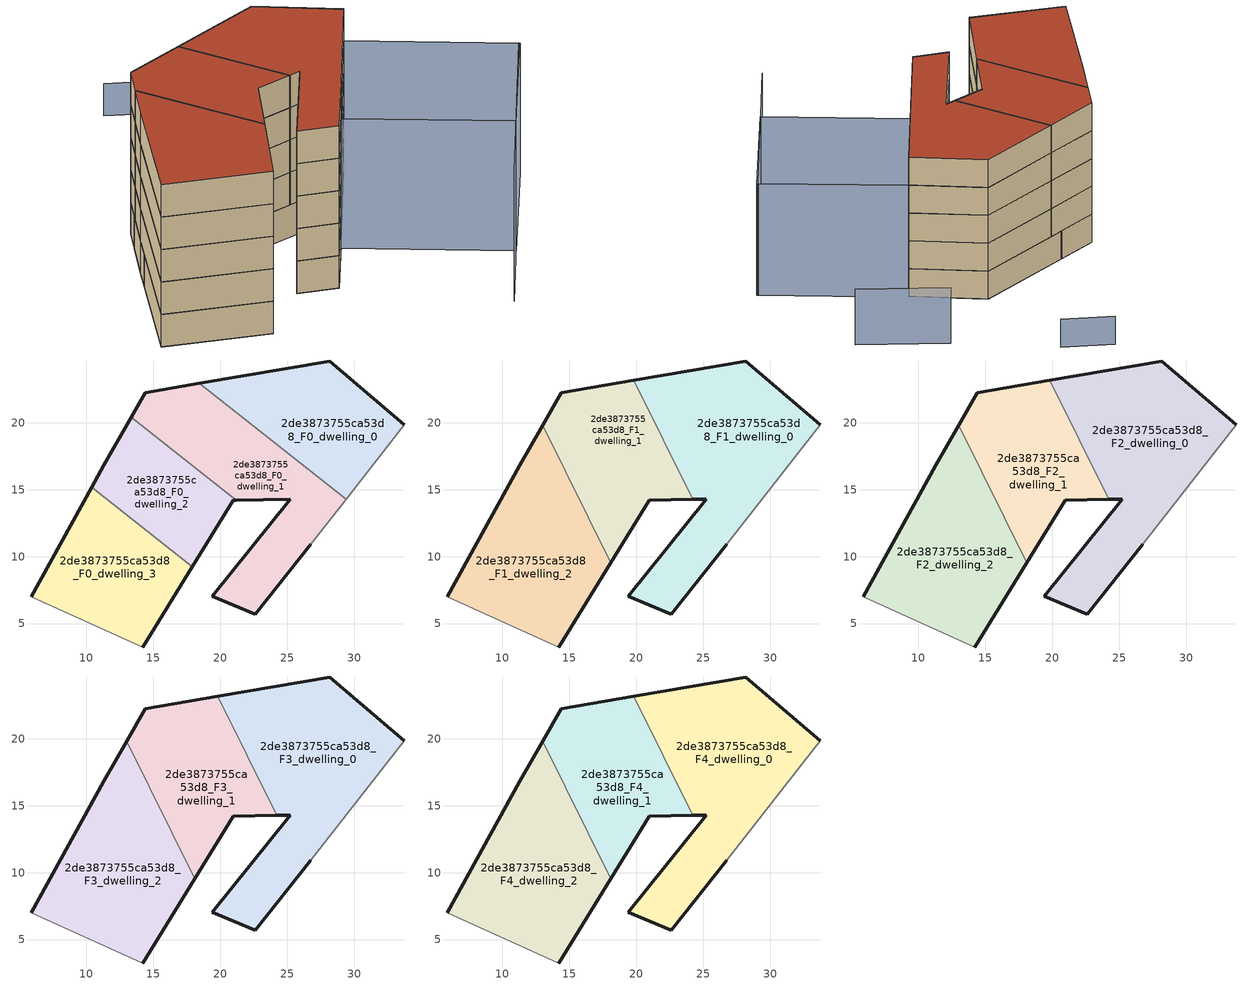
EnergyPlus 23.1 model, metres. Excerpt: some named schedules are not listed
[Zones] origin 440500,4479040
2de3873755ca53d8_F0_dwelling_0
 floor ground (EU_floor_Construction): 29.39,14.3 33.76,19.85 28.2,24.62 18.41,22.94 z0
 wall outside (EU_wall_Construction): 18.41,22.94 28.2,24.62 33.76,19.85 z0:3
 wall adiabatic (EU_wall_Construction): 33.76,19.85 29.39,14.3 z0:3
 wall to 2de3873755ca53d8_F0_dwelling_1 (EU_wall_Construction): 29.39,14.3 18.41,22.94 z0:3
2de3873755ca53d8_F0_dwelling_1
 floor ground (EU_floor_Construction): 26.75,10.94 29.39,14.3 18.41,22.94 14.41,22.26 13.35,20.4 21.21,14.21 25.22,14.3 19.4,7.04 22.6,5.7 z0
 wall outside (EU_wall_Construction): 13.35,20.4 14.41,22.26 18.41,22.94 / 26.75,10.94 22.6,5.7 19.4,7.04 25.22,14.3 21.21,14.21 z0:3
 wall adiabatic (EU_wall_Construction): 29.39,14.3 26.75,10.94 z0:3
 wall to 2de3873755ca53d8_F0_dwelling_2 (EU_wall_Construction): 21.21,14.21 13.35,20.4 z0:3
2de3873755ca53d8_F0_dwelling_2
 floor ground (EU_floor_Construction): 17.91,9.25 20.97,14.2 21.21,14.21 13.35,20.4 11.3,16.81 10.39,15.17 z0
 wall outside (EU_wall_Construction): 10.39,15.17 11.3,16.81 13.35,20.4 / 21.21,14.21 20.97,14.2 17.91,9.25 z0:3
 wall to 2de3873755ca53d8_F0_dwelling_3 (EU_wall_Construction): 17.91,9.25 10.39,15.17 z0:3
2de3873755ca53d8_F0_dwelling_3
 floor ground (EU_floor_Construction): 14.2,3.25 17.91,9.25 10.39,15.17 5.86,6.99 z0
 wall outside (EU_wall_Construction): 17.91,9.25 14.2,3.25 / 5.86,6.99 10.39,15.17 z0:3
 wall adiabatic (EU_wall_Construction): 14.2,3.25 5.86,6.99 z0:3
2de3873755ca53d8_F1_dwelling_0
 floor to 2de3873755ca53d8_F0_dwelling_0 (EU_floor_Construction): 29.39,14.3 33.76,19.85 28.2,24.62 19.82,23.18 20.9,20.98 z3
 floor to 2de3873755ca53d8_F0_dwelling_1 (EU_floor_Construction): 26.75,10.94 29.39,14.3 20.9,20.98 24.22,14.28 25.21,14.3 19.4,7.04 22.6,5.7 z3
 wall outside (EU_wall_Construction): 19.82,23.18 28.2,24.62 33.76,19.85 / 26.75,10.94 22.6,5.7 19.4,7.04 25.22,14.3 24.22,14.28 z3:6
 wall adiabatic (EU_wall_Construction): 33.76,19.85 26.75,10.94 z3:6
 wall to 2de3873755ca53d8_F1_dwelling_1 (EU_wall_Construction): 24.22,14.28 19.82,23.18 z3:6
2de3873755ca53d8_F1_dwelling_1
 floor to 2de3873755ca53d8_F0_dwelling_0 (EU_floor_Construction): 20.9,20.98 19.82,23.18 18.41,22.94 z3
 floor to 2de3873755ca53d8_F0_dwelling_1 (EU_floor_Construction): 24.22,14.28 20.9,20.98 18.41,22.94 14.41,22.26 13.35,20.4 21.21,14.21 z3
 floor to 2de3873755ca53d8_F0_dwelling_2 (EU_floor_Construction): 18.09,9.54 20.97,14.2 21.21,14.21 13.35,20.4 13.01,19.82 z3
 wall outside (EU_wall_Construction): 13.01,19.82 14.41,22.26 19.82,23.18 / 24.22,14.28 20.97,14.2 18.09,9.54 z3:6
 wall to 2de3873755ca53d8_F1_dwelling_2 (EU_wall_Construction): 18.09,9.54 13.01,19.82 z3:6
2de3873755ca53d8_F1_dwelling_2
 floor to 2de3873755ca53d8_F0_dwelling_2 (EU_floor_Construction): 17.91,9.25 18.09,9.54 13.01,19.82 11.3,16.81 10.39,15.17 z3
 floor to 2de3873755ca53d8_F0_dwelling_3 (EU_floor_Construction): 14.2,3.25 17.91,9.25 10.39,15.17 5.86,6.99 z3
 wall outside (EU_wall_Construction): 5.86,6.99 11.3,16.81 13.01,19.82 / 18.09,9.54 14.2,3.25 z3:6
 wall adiabatic (EU_wall_Construction): 14.2,3.25 5.86,6.99 z3:6
2de3873755ca53d8_F2_dwelling_0
 floor to 2de3873755ca53d8_F1_dwelling_0 (EU_floor_Construction): 26.75,10.94 33.76,19.85 28.2,24.62 19.82,23.18 24.22,14.28 25.21,14.3 19.4,7.04 22.6,5.7 z6
 wall outside (EU_wall_Construction): 19.82,23.18 28.2,24.62 33.76,19.85 / 26.75,10.94 22.6,5.7 19.4,7.04 25.22,14.3 24.22,14.28 z6:9
 wall adiabatic (EU_wall_Construction): 33.76,19.85 26.75,10.94 z6:9
 wall to 2de3873755ca53d8_F2_dwelling_1 (EU_wall_Construction): 24.22,14.28 19.82,23.18 z6:9
2de3873755ca53d8_F2_dwelling_1
 floor to 2de3873755ca53d8_F1_dwelling_1 (EU_floor_Construction): 24.22,14.28 19.82,23.18 14.41,22.26 13.01,19.82 18.09,9.54 20.97,14.2 z6
 wall outside (EU_wall_Construction): 13.01,19.82 14.41,22.26 19.82,23.18 / 24.22,14.28 20.97,14.2 18.09,9.54 z6:9
 wall to 2de3873755ca53d8_F2_dwelling_2 (EU_wall_Construction): 18.09,9.54 13.01,19.82 z6:9
2de3873755ca53d8_F2_dwelling_2
 floor to 2de3873755ca53d8_F1_dwelling_2 (EU_floor_Construction): 14.2,3.25 18.09,9.54 13.01,19.82 11.3,16.81 5.86,6.99 z6
 wall outside (EU_wall_Construction): 5.86,6.99 11.3,16.81 13.01,19.82 / 18.09,9.54 14.2,3.25 z6:9
 wall adiabatic (EU_wall_Construction): 14.2,3.25 5.86,6.99 z6:9
2de3873755ca53d8_F3_dwelling_0
 floor to 2de3873755ca53d8_F2_dwelling_0 (EU_floor_Construction): 26.75,10.94 33.76,19.85 28.2,24.62 19.82,23.18 24.22,14.28 25.21,14.3 19.4,7.04 22.6,5.7 z9
 wall outside (EU_wall_Construction): 19.82,23.18 28.2,24.62 33.76,19.85 / 26.75,10.94 22.6,5.7 19.4,7.04 25.22,14.3 24.22,14.28 z9:12
 wall adiabatic (EU_wall_Construction): 33.76,19.85 26.75,10.94 z9:12
 wall to 2de3873755ca53d8_F3_dwelling_1 (EU_wall_Construction): 24.22,14.28 19.82,23.18 z9:12
2de3873755ca53d8_F3_dwelling_1
 floor to 2de3873755ca53d8_F2_dwelling_1 (EU_floor_Construction): 24.22,14.28 19.82,23.18 14.41,22.26 13.01,19.82 18.09,9.54 20.97,14.2 z9
 wall outside (EU_wall_Construction): 13.01,19.82 14.41,22.26 19.82,23.18 / 24.22,14.28 20.97,14.2 18.09,9.54 z9:12
 wall to 2de3873755ca53d8_F3_dwelling_2 (EU_wall_Construction): 18.09,9.54 13.01,19.82 z9:12
2de3873755ca53d8_F3_dwelling_2
 floor to 2de3873755ca53d8_F2_dwelling_2 (EU_floor_Construction): 14.2,3.25 18.09,9.54 13.01,19.82 11.3,16.81 5.86,6.99 z9
 wall outside (EU_wall_Construction): 5.86,6.99 11.3,16.81 13.01,19.82 / 18.09,9.54 14.2,3.25 z9:12
 wall adiabatic (EU_wall_Construction): 14.2,3.25 5.86,6.99 z9:12
2de3873755ca53d8_F4_dwelling_0
 floor to 2de3873755ca53d8_F3_dwelling_0 (EU_floor_Construction): 26.75,10.94 33.76,19.85 28.2,24.62 19.82,23.18 24.22,14.28 25.21,14.3 19.4,7.04 22.6,5.7 z12
 wall outside (EU_wall_Construction): 19.82,23.18 28.2,24.62 33.76,19.85 / 26.75,10.94 22.6,5.7 19.4,7.04 25.22,14.3 24.22,14.28 z12:15
 wall adiabatic (EU_wall_Construction): 33.76,19.85 26.75,10.94 z12:15
 wall to 2de3873755ca53d8_F4_dwelling_1 (EU_wall_Construction): 24.22,14.28 19.82,23.18 z12:15
 roof outside (EU_roof_Construction): 33.76,19.85 26.75,10.94 22.6,5.7 19.4,7.04 25.22,14.3 24.22,14.28 19.82,23.18 28.2,24.62 z15
2de3873755ca53d8_F4_dwelling_1
 floor to 2de3873755ca53d8_F3_dwelling_1 (EU_floor_Construction): 24.22,14.28 19.82,23.18 14.41,22.26 13.01,19.82 18.09,9.54 20.97,14.2 z12
 wall outside (EU_wall_Construction): 13.01,19.82 14.41,22.26 19.82,23.18 / 24.22,14.28 20.97,14.2 18.09,9.54 z12:15
 wall to 2de3873755ca53d8_F4_dwelling_2 (EU_wall_Construction): 18.09,9.54 13.01,19.82 z12:15
 roof outside (EU_roof_Construction): 19.82,23.18 24.22,14.28 20.97,14.2 18.09,9.54 13.01,19.82 14.41,22.26 z15
2de3873755ca53d8_F4_dwelling_2
 floor to 2de3873755ca53d8_F3_dwelling_2 (EU_floor_Construction): 14.2,3.25 18.09,9.54 13.01,19.82 11.3,16.81 5.86,6.99 z12
 wall outside (EU_wall_Construction): 5.86,6.99 11.3,16.81 13.01,19.82 / 18.09,9.54 14.2,3.25 z12:15
 wall adiabatic (EU_wall_Construction): 14.2,3.25 5.86,6.99 z12:15
 roof outside (EU_roof_Construction): 13.01,19.82 18.09,9.54 14.2,3.25 5.86,6.99 11.3,16.81 z15
shading: 32.44,-4.27 44.64,11.21 / 37.28,1.81 26.34,10.54 / 26.34,10.54 33.81,19.9 / 33.81,19.9 44.75,11.17 / 44.75,11.17 37.28,1.81 z0:12; 42.92,23.77 35.72,28.88 z0:6; 28.02,35.51 23.72,38.11 z0:3
[Building]
EU S2 Campaign: North Axis=0; Terrain=City; Solar Distribution=FullExterior
[Site:Location]
Madrid: Latitude=40.5; Longitude=-3.5; Time Zone=1; Elevation=609
[SizingPeriod:WeatherFileDays]
AnnualSizingPeriod: Begin Month=1; Begin Day of Month=1; End Month=12; End Day of Month=31; Day of Week for Start Day=Monday; Use Weather File Daylight Saving Period=No; Use Weather File Rain and Snow Indicators=No
[MATERIAL]
EU_InternalMass_Material: Roughness=MediumRough; Thickness=0.1; Conductivity=1; Density=1800; Specific Heat=900; Thermal Absorptance=0.9; Solar Absorptance=0.7; Visible Absorptance=0.7
[MATERIAL:NOMASS] Roughness=MediumRough; Thermal Absorptance=0.9; Solar Absorptance=0.7; Visible Absorptance=0.7
Name | Thermal Resistance
EU_wall_NoMass | 0.609216
EU_roof_NoMass | 0.513268
EU_floor_NoMass | 0.568163
[CONSTRUCTION]
EU_wall_Construction: EU_wall_NoMass
EU_roof_Construction: EU_roof_NoMass
EU_floor_Construction: EU_floor_NoMass
EU_InternalMass_Construction: EU_InternalMass_Material
[ZONE] Type=1; Multiplier=1; Ceiling Height=autocalculate; Floor Area=autocalculate; Part of Total Floor Area=Yes
Name | Volume
2de3873755ca53d8_F0_dwelling_0 | 232
2de3873755ca53d8_F1_dwelling_0 | 379.646
2de3873755ca53d8_F2_dwelling_0; 2de3873755ca53d8_F3_dwelling_0; 2de3873755ca53d8_F4_dwelling_0 | 379.648
2de3873755ca53d8_F0_dwelling_1 | 294.766
2de3873755ca53d8_F1_dwelling_1 | 239.043
2de3873755ca53d8_F2_dwelling_1; 2de3873755ca53d8_F3_dwelling_1; 2de3873755ca53d8_F4_dwelling_1 | 239.047
2de3873755ca53d8_F0_dwelling_2 | 172.826
2de3873755ca53d8_F1_dwelling_2; 2de3873755ca53d8_F2_dwelling_2; 2de3873755ca53d8_F3_dwelling_2; 2de3873755ca53d8_F4_dwelling_2 | 309.339
2de3873755ca53d8_F0_dwelling_3 | 228.451
[INTERNALMASS] Construction=EU_InternalMass_Construction
Name | Zone or ZoneList | Surface Area
2de3873755ca53d8_F0_dwelling_0_EU_InternalMass | 2de3873755ca53d8_F0_dwelling_0 | 77.3331
2de3873755ca53d8_F0_dwelling_1_EU_InternalMass | 2de3873755ca53d8_F0_dwelling_1 | 98.2551
2de3873755ca53d8_F0_dwelling_2_EU_InternalMass | 2de3873755ca53d8_F0_dwelling_2 | 57.6089
2de3873755ca53d8_F0_dwelling_3_EU_InternalMass | 2de3873755ca53d8_F0_dwelling_3 | 76.1502
2de3873755ca53d8_F1_dwelling_0_EU_InternalMass | 2de3873755ca53d8_F1_dwelling_0 | 126.547
2de3873755ca53d8_F1_dwelling_1_EU_InternalMass | 2de3873755ca53d8_F1_dwelling_1 | 79.6823
2de3873755ca53d8_F1_dwelling_2_EU_InternalMass | 2de3873755ca53d8_F1_dwelling_2 | 103.113
2de3873755ca53d8_F2_dwelling_0_EU_InternalMass | 2de3873755ca53d8_F2_dwelling_0 | 126.547
2de3873755ca53d8_F2_dwelling_1_EU_InternalMass | 2de3873755ca53d8_F2_dwelling_1 | 79.6823
2de3873755ca53d8_F2_dwelling_2_EU_InternalMass | 2de3873755ca53d8_F2_dwelling_2 | 103.113
2de3873755ca53d8_F3_dwelling_0_EU_InternalMass | 2de3873755ca53d8_F3_dwelling_0 | 126.547
2de3873755ca53d8_F3_dwelling_1_EU_InternalMass | 2de3873755ca53d8_F3_dwelling_1 | 79.6823
2de3873755ca53d8_F3_dwelling_2_EU_InternalMass | 2de3873755ca53d8_F3_dwelling_2 | 103.113
2de3873755ca53d8_F4_dwelling_0_EU_InternalMass | 2de3873755ca53d8_F4_dwelling_0 | 126.547
2de3873755ca53d8_F4_dwelling_1_EU_InternalMass | 2de3873755ca53d8_F4_dwelling_1 | 79.6823
2de3873755ca53d8_F4_dwelling_2_EU_InternalMass | 2de3873755ca53d8_F4_dwelling_2 | 103.113
[OTHEREQUIPMENT] Fuel Type=Electricity; Design Level Calculation Method=Watts/Area; Power per Zone Floor Area=1; Fraction Latent=0; Fraction Radiant=0; Fraction Lost=0; Carbon Dioxide Generation Rate=0; EndUse Subcategory=EU_Step8_InternalGains
Name | Zone or ZoneList or Space or SpaceList | Schedule
EU_Step8_InternalGain_2de3873755ca53d8_F0_dwelling_0_f000 | 2de3873755ca53d8_F0_dwelling_0 | EU_Step8_GainSchedule_2de3873755ca53d8_F0_dwelling_0_f000
EU_Step8_InternalGain_2de3873755ca53d8_F0_dwelling_1_f000 | 2de3873755ca53d8_F0_dwelling_1 | EU_Step8_GainSchedule_2de3873755ca53d8_F0_dwelling_1_f000
EU_Step8_InternalGain_2de3873755ca53d8_F0_dwelling_2_f000 | 2de3873755ca53d8_F0_dwelling_2 | EU_Step8_GainSchedule_2de3873755ca53d8_F0_dwelling_2_f000
EU_Step8_InternalGain_2de3873755ca53d8_F0_dwelling_3_f000 | 2de3873755ca53d8_F0_dwelling_3 | EU_Step8_GainSchedule_2de3873755ca53d8_F0_dwelling_3_f000
EU_Step8_InternalGain_2de3873755ca53d8_F1_dwelling_0_f000 | 2de3873755ca53d8_F1_dwelling_0 | EU_Step8_GainSchedule_2de3873755ca53d8_F1_dwelling_0_f000
EU_Step8_InternalGain_2de3873755ca53d8_F1_dwelling_1_f000 | 2de3873755ca53d8_F1_dwelling_1 | EU_Step8_GainSchedule_2de3873755ca53d8_F1_dwelling_1_f000
EU_Step8_InternalGain_2de3873755ca53d8_F1_dwelling_2_f000 | 2de3873755ca53d8_F1_dwelling_2 | EU_Step8_GainSchedule_2de3873755ca53d8_F1_dwelling_2_f000
EU_Step8_InternalGain_2de3873755ca53d8_F2_dwelling_0_f000 | 2de3873755ca53d8_F2_dwelling_0 | EU_Step8_GainSchedule_2de3873755ca53d8_F2_dwelling_0_f000
EU_Step8_InternalGain_2de3873755ca53d8_F2_dwelling_1_f000 | 2de3873755ca53d8_F2_dwelling_1 | EU_Step8_GainSchedule_2de3873755ca53d8_F2_dwelling_1_f000
EU_Step8_InternalGain_2de3873755ca53d8_F2_dwelling_2_f000 | 2de3873755ca53d8_F2_dwelling_2 | EU_Step8_GainSchedule_2de3873755ca53d8_F2_dwelling_2_f000
EU_Step8_InternalGain_2de3873755ca53d8_F3_dwelling_0_f000 | 2de3873755ca53d8_F3_dwelling_0 | EU_Step8_GainSchedule_2de3873755ca53d8_F3_dwelling_0_f000
EU_Step8_InternalGain_2de3873755ca53d8_F3_dwelling_1_f000 | 2de3873755ca53d8_F3_dwelling_1 | EU_Step8_GainSchedule_2de3873755ca53d8_F3_dwelling_1_f000
EU_Step8_InternalGain_2de3873755ca53d8_F3_dwelling_2_f000 | 2de3873755ca53d8_F3_dwelling_2 | EU_Step8_GainSchedule_2de3873755ca53d8_F3_dwelling_2_f000
EU_Step8_InternalGain_2de3873755ca53d8_F4_dwelling_0_f000 | 2de3873755ca53d8_F4_dwelling_0 | EU_Step8_GainSchedule_2de3873755ca53d8_F4_dwelling_0_f000
EU_Step8_InternalGain_2de3873755ca53d8_F4_dwelling_1_f000 | 2de3873755ca53d8_F4_dwelling_1 | EU_Step8_GainSchedule_2de3873755ca53d8_F4_dwelling_1_f000
EU_Step8_InternalGain_2de3873755ca53d8_F4_dwelling_2_f000 | 2de3873755ca53d8_F4_dwelling_2 | EU_Step8_GainSchedule_2de3873755ca53d8_F4_dwelling_2_f000
[ZONEVENTILATION:DESIGNFLOWRATE] Schedule=EU_AlwaysOn; Design Flow Rate Calculation Method=AirChanges/Hour; Air Changes per Hour=0.752966; Ventilation Type=Natural; Fan Pressure Rise=0; Fan Total Efficiency=1; Constant Term Coefficient=1; Temperature Term Coefficient=0; Velocity Term Coefficient=0; Velocity Squared Term Coefficient=0; Minimum Indoor Temperature=-100; Maximum Indoor Temperature=100; Delta Temperature=-100; Minimum Outdoor Temperature=-100; Maximum Outdoor Temperature=100; Maximum Wind Speed=40
Name | Zone or ZoneList or Space or SpaceList
EU_ConstantAir_2de3873755ca53d8_F0_dwelling_0 | 2de3873755ca53d8_F0_dwelling_0
EU_ConstantAir_2de3873755ca53d8_F0_dwelling_1 | 2de3873755ca53d8_F0_dwelling_1
EU_ConstantAir_2de3873755ca53d8_F0_dwelling_2 | 2de3873755ca53d8_F0_dwelling_2
EU_ConstantAir_2de3873755ca53d8_F0_dwelling_3 | 2de3873755ca53d8_F0_dwelling_3
EU_ConstantAir_2de3873755ca53d8_F1_dwelling_0 | 2de3873755ca53d8_F1_dwelling_0
EU_ConstantAir_2de3873755ca53d8_F1_dwelling_1 | 2de3873755ca53d8_F1_dwelling_1
EU_ConstantAir_2de3873755ca53d8_F1_dwelling_2 | 2de3873755ca53d8_F1_dwelling_2
EU_ConstantAir_2de3873755ca53d8_F2_dwelling_0 | 2de3873755ca53d8_F2_dwelling_0
EU_ConstantAir_2de3873755ca53d8_F2_dwelling_1 | 2de3873755ca53d8_F2_dwelling_1
EU_ConstantAir_2de3873755ca53d8_F2_dwelling_2 | 2de3873755ca53d8_F2_dwelling_2
EU_ConstantAir_2de3873755ca53d8_F3_dwelling_0 | 2de3873755ca53d8_F3_dwelling_0
EU_ConstantAir_2de3873755ca53d8_F3_dwelling_1 | 2de3873755ca53d8_F3_dwelling_1
EU_ConstantAir_2de3873755ca53d8_F3_dwelling_2 | 2de3873755ca53d8_F3_dwelling_2
EU_ConstantAir_2de3873755ca53d8_F4_dwelling_0 | 2de3873755ca53d8_F4_dwelling_0
EU_ConstantAir_2de3873755ca53d8_F4_dwelling_1 | 2de3873755ca53d8_F4_dwelling_1
EU_ConstantAir_2de3873755ca53d8_F4_dwelling_2 | 2de3873755ca53d8_F4_dwelling_2
[HVACTEMPLATE:THERMOSTAT] Constant Heating Setpoint=20; Constant Cooling Setpoint=50
EU_HeatOnly_2de3873755ca53d8_F0_dwelling_0; EU_HeatOnly_2de3873755ca53d8_F0_dwelling_1; EU_HeatOnly_2de3873755ca53d8_F0_dwelling_2; EU_HeatOnly_2de3873755ca53d8_F0_dwelling_3; EU_HeatOnly_2de3873755ca53d8_F1_dwelling_0; EU_HeatOnly_2de3873755ca53d8_F1_dwelling_1; EU_HeatOnly_2de3873755ca53d8_F1_dwelling_2; EU_HeatOnly_2de3873755ca53d8_F2_dwelling_0; EU_HeatOnly_2de3873755ca53d8_F2_dwelling_1; EU_HeatOnly_2de3873755ca53d8_F2_dwelling_2; EU_HeatOnly_2de3873755ca53d8_F3_dwelling_0; EU_HeatOnly_2de3873755ca53d8_F3_dwelling_1; EU_HeatOnly_2de3873755ca53d8_F3_dwelling_2; EU_HeatOnly_2de3873755ca53d8_F4_dwelling_0; EU_HeatOnly_2de3873755ca53d8_F4_dwelling_1; EU_HeatOnly_2de3873755ca53d8_F4_dwelling_2
[HVACTEMPLATE:ZONE:IDEALLOADSAIRSYSTEM] System Availability Schedule=EU_AlwaysOn; Maximum Heating Supply Air Temperature=50; Minimum Cooling Supply Air Temperature=13; Maximum Heating Supply Air Humidity Ratio=0.0156; Minimum Cooling Supply Air Humidity Ratio=0.0077; Heating Limit=NoLimit; Cooling Limit=NoLimit; Heating Availability Schedule=EU_AlwaysOn; Cooling Availability Schedule=EU_CoolingOff; Dehumidification Control Type=ConstantSensibleHeatRatio; Cooling Sensible Heat Ratio=0.7; Dehumidification Setpoint=60; Humidification Control Type=None; Humidification Setpoint=30; Outdoor Air Method=None; Outdoor Air Flow Rate per Person=0.00944; Outdoor Air Flow Rate per Zone Floor Area=0; Outdoor Air Flow Rate per Zone=0; Demand Controlled Ventilation Type=None; Outdoor Air Economizer Type=NoEconomizer; Heat Recovery Type=None; Sensible Heat Recovery Effectiveness=0.7; Latent Heat Recovery Effectiveness=0.65
Name | Template Thermostat
2de3873755ca53d8_F0_dwelling_0 | EU_HeatOnly_2de3873755ca53d8_F0_dwelling_0
2de3873755ca53d8_F0_dwelling_1 | EU_HeatOnly_2de3873755ca53d8_F0_dwelling_1
2de3873755ca53d8_F0_dwelling_2 | EU_HeatOnly_2de3873755ca53d8_F0_dwelling_2
2de3873755ca53d8_F0_dwelling_3 | EU_HeatOnly_2de3873755ca53d8_F0_dwelling_3
2de3873755ca53d8_F1_dwelling_0 | EU_HeatOnly_2de3873755ca53d8_F1_dwelling_0
2de3873755ca53d8_F1_dwelling_1 | EU_HeatOnly_2de3873755ca53d8_F1_dwelling_1
2de3873755ca53d8_F1_dwelling_2 | EU_HeatOnly_2de3873755ca53d8_F1_dwelling_2
2de3873755ca53d8_F2_dwelling_0 | EU_HeatOnly_2de3873755ca53d8_F2_dwelling_0
2de3873755ca53d8_F2_dwelling_1 | EU_HeatOnly_2de3873755ca53d8_F2_dwelling_1
2de3873755ca53d8_F2_dwelling_2 | EU_HeatOnly_2de3873755ca53d8_F2_dwelling_2
2de3873755ca53d8_F3_dwelling_0 | EU_HeatOnly_2de3873755ca53d8_F3_dwelling_0
2de3873755ca53d8_F3_dwelling_1 | EU_HeatOnly_2de3873755ca53d8_F3_dwelling_1
2de3873755ca53d8_F3_dwelling_2 | EU_HeatOnly_2de3873755ca53d8_F3_dwelling_2
2de3873755ca53d8_F4_dwelling_0 | EU_HeatOnly_2de3873755ca53d8_F4_dwelling_0
2de3873755ca53d8_F4_dwelling_1 | EU_HeatOnly_2de3873755ca53d8_F4_dwelling_1
2de3873755ca53d8_F4_dwelling_2 | EU_HeatOnly_2de3873755ca53d8_F4_dwelling_2
